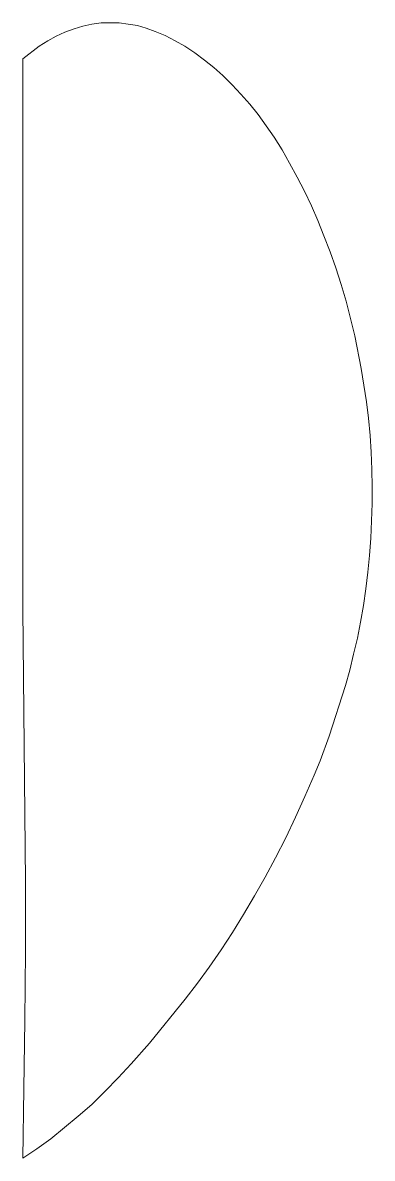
# Model space of a CAD drawing. Header units: millimetres. Extents: x -1200 to 1200, y -590 to 590.
# Drawn here: x -1200 to -1176.8, y 288.9 to 364.3 of the extents above; entities that cross this region are included whole.
import ezdxf

# ---------------------------------------------------------------- set-up
doc = ezdxf.new("R2010")
doc.units = ezdxf.units.MM
doc.header["$MEASUREMENT"] = 0
doc.layers.add('Layer 1', color=7, linetype='Continuous')

msp = doc.modelspace()

# ---------------------------------------------------------------- linework, layer by layer
at = {"layer": 'Layer 1', "color": 250, "lineweight": 20}
msp.add_open_spline([(-1200.0484, 361.9396), (-1200.0484, 361.9396), (-1200.0484, 325.4034), (-1200.0484, 325.4034), (-1200.0484, 325.4034), (-1199.9485, 316.3329), (-1199.9485, 316.3329), (-1199.9485, 316.3329), (-1199.8727, 307.2677), (-1199.8727, 307.2677), (-1199.8727, 307.2677), (-1199.8727, 302.6689), (-1199.8727, 302.6689), (-1199.8727, 302.6689), (-1199.8969, 298.0648), (-1199.8969, 298.0648), (-1199.8969, 298.0648), (-1199.9726, 293.5136), (-1199.9726, 293.5136), (-1199.9726, 293.5136), (-1200.0484, 288.9095), (-1200.0484, 288.9095), (-1200.0484, 288.9095), (-1199.112, 289.5294), (-1199.112, 289.5294), (-1199.112, 289.5294), (-1198.1756, 290.1917), (-1198.1756, 290.1917), (-1198.1756, 290.1917), (-1197.2665, 290.944), (-1197.2665, 290.944), (-1197.2665, 290.944), (-1196.3544, 291.6963), (-1196.3544, 291.6963), (-1196.3544, 291.6963), (-1195.4452, 292.4911), (-1195.4452, 292.4911), (-1195.4452, 292.4911), (-1194.5604, 293.3759), (-1194.5604, 293.3759), (-1194.5604, 293.3759), (-1193.6997, 294.2606), (-1193.6997, 294.2606), (-1193.6997, 294.2606), (-1192.8391, 295.1931), (-1192.8391, 295.1931), (-1192.8391, 295.1931), (-1191.6239, 296.5654), (-1191.6239, 296.5654), (-1191.6239, 296.5654), (-1189.2451, 299.4847), (-1189.2451, 299.4847), (-1189.2451, 299.4847), (-1188.4359, 300.5443), (-1188.4359, 300.5443), (-1188.4359, 300.5443), (-1187.651, 301.604), (-1187.651, 301.604), (-1187.651, 301.604), (-1186.8692, 302.7536), (-1186.8692, 302.7536), (-1186.8692, 302.7536), (-1186.1086, 303.9034), (-1186.1086, 303.9034), (-1186.1086, 303.9034), (-1185.3752, 305.1008), (-1185.3752, 305.1008), (-1185.3752, 305.1008), (-1184.6418, 306.3405), (-1184.6418, 306.3405), (-1184.6418, 306.3405), (-1183.9328, 307.575), (-1183.9328, 307.575), (-1183.9328, 307.575), (-1183.2509, 308.8624), (-1183.2509, 308.8624), (-1183.2509, 308.8624), (-1182.566, 310.187), (-1182.566, 310.187), (-1182.566, 310.187), (-1181.9357, 311.5592), (-1181.9357, 311.5592), (-1181.9357, 311.5592), (-1181.3024, 312.9315), (-1181.3024, 312.9315), (-1181.3024, 312.9315), (-1180.6963, 314.3461), (-1180.6963, 314.3461), (-1180.6963, 314.3461), (-1180.2902, 315.3157), (-1180.2902, 315.3157), (-1180.2902, 315.3157), (-1179.6841, 316.9528), (-1179.6841, 316.9528), (-1179.6841, 316.9528), (-1178.5962, 320.3171), (-1178.5962, 320.3171), (-1178.5962, 320.3171), (-1178.3174, 321.3344), (-1178.3174, 321.3344), (-1178.3174, 321.3344), (-1178.0629, 322.394), (-1178.0629, 322.394), (-1178.0629, 322.394), (-1177.8113, 323.4589), (-1177.8113, 323.4589), (-1177.8113, 323.4589), (-1177.6083, 324.5186), (-1177.6083, 324.5186), (-1177.6083, 324.5186), (-1177.4053, 325.6259), (-1177.4053, 325.6259), (-1177.4053, 325.6259), (-1177.2537, 326.7279), (-1177.2537, 326.7279), (-1177.2537, 326.7279), (-1177.1265, 327.8352), (-1177.1265, 327.8352), (-1177.1265, 327.8352), (-1177.0022, 328.9425), (-1177.0022, 328.9425), (-1177.0022, 328.9425), (-1176.9265, 330.0923), (-1176.9265, 330.0923), (-1176.9265, 330.0923), (-1176.875, 331.242), (-1176.875, 331.242), (-1176.875, 331.242), (-1176.8235, 332.3917), (-1176.8235, 332.3917), (-1176.8235, 332.3917), (-1176.8235, 333.499), (-1176.8235, 333.499), (-1176.8235, 333.499), (-1176.8507, 334.6487), (-1176.8507, 334.6487), (-1176.8507, 334.6487), (-1176.8991, 335.7984), (-1176.8991, 335.7984), (-1176.8991, 335.7984), (-1176.9749, 336.9057), (-1176.9749, 336.9057), (-1176.9749, 336.9057), (-1177.078, 338.0554), (-1177.078, 338.0554), (-1177.078, 338.0554), (-1177.2022, 339.1575), (-1177.2022, 339.1575), (-1177.2022, 339.1575), (-1177.381, 340.2647), (-1177.381, 340.2647), (-1177.381, 340.2647), (-1177.5567, 341.3721), (-1177.5567, 341.3721), (-1177.5567, 341.3721), (-1177.9871, 343.539), (-1177.9871, 343.539), (-1177.9871, 343.539), (-1178.2659, 344.6888), (-1178.2659, 344.6888), (-1178.2659, 344.6888), (-1178.569, 345.8384), (-1178.569, 345.8384), (-1178.569, 345.8384), (-1178.8992, 346.9458), (-1178.8992, 346.9458), (-1178.8992, 346.9458), (-1179.2538, 348.0478), (-1179.2538, 348.0478), (-1179.2538, 348.0478), (-1179.6326, 349.1127), (-1179.6326, 349.1127), (-1179.6326, 349.1127), (-1180.0356, 350.1724), (-1180.0356, 350.1724), (-1180.0356, 350.1724), (-1180.4418, 351.1896), (-1180.4418, 351.1896), (-1180.4418, 351.1896), (-1180.8721, 352.1645), (-1180.8721, 352.1645), (-1180.8721, 352.1645), (-1181.3266, 353.1394), (-1181.3266, 353.1394), (-1181.3266, 353.1394), (-1181.8084, 354.0665), (-1181.8084, 354.0665), (-1181.8084, 354.0665), (-1182.3145, 354.9937), (-1182.3145, 354.9937), (-1182.3145, 354.9937), (-1182.8206, 355.8785), (-1182.8206, 355.8785), (-1182.8206, 355.8785), (-1183.3509, 356.7209), (-1183.3509, 356.7209), (-1183.3509, 356.7209), (-1183.8813, 357.4732), (-1183.8813, 357.4732), (-1183.8813, 357.4732), (-1184.4146, 358.2256), (-1184.4146, 358.2256), (-1184.4146, 358.2256), (-1184.9692, 358.9303), (-1184.9692, 358.9303), (-1184.9692, 358.9303), (-1185.551, 359.5925), (-1185.551, 359.5925), (-1185.551, 359.5925), (-1186.1359, 360.2124), (-1186.1359, 360.2124), (-1186.1359, 360.2124), (-1186.7419, 360.8323), (-1186.7419, 360.8323), (-1186.7419, 360.8323), (-1187.348, 361.3622), (-1187.348, 361.3622), (-1187.348, 361.3622), (-1187.9814, 361.8496), (-1187.9814, 361.8496), (-1187.9814, 361.8496), (-1188.6147, 362.337), (-1188.6147, 362.337), (-1188.6147, 362.337), (-1189.2724, 362.782), (-1189.2724, 362.782), (-1189.2724, 362.782), (-1189.9299, 363.1317), (-1189.9299, 363.1317), (-1189.9299, 363.1317), (-1190.5875, 363.4867), (-1190.5875, 363.4867), (-1190.5875, 363.4867), (-1191.2451, 363.7516), (-1191.2451, 363.7516), (-1191.2451, 363.7516), (-1191.8512, 363.9741), (-1191.8512, 363.9741), (-1191.8512, 363.9741), (-1192.433, 364.149), (-1192.433, 364.149), (-1192.433, 364.149), (-1193.0421, 364.239), (-1193.0421, 364.239), (-1193.0421, 364.239), (-1193.6482, 364.3291), (-1193.6482, 364.3291), (-1193.6482, 364.3291), (-1194.23, 364.3291), (-1194.23, 364.3291), (-1194.23, 364.3291), (-1194.8361, 364.3291), (-1194.8361, 364.3291), (-1194.8361, 364.3291), (-1195.4452, 364.239), (-1195.4452, 364.239), (-1195.4452, 364.239), (-1196.0513, 364.1066), (-1196.0513, 364.1066), (-1196.0513, 364.1066), (-1196.6332, 363.9317), (-1196.6332, 363.9317), (-1196.6332, 363.9317), (-1197.2423, 363.7092), (-1197.2423, 363.7092), (-1197.2423, 363.7092), (-1197.8241, 363.4443), (-1197.8241, 363.4443), (-1197.8241, 363.4443), (-1198.3787, 363.1317), (-1198.3787, 363.1317), (-1198.3787, 363.1317), (-1198.9605, 362.782), (-1198.9605, 362.782), (-1198.9605, 362.782), (-1200.0484, 361.9396), (-1200.0484, 361.9396)], degree=3, knots=[0, 0, 0, 0, 0.0108696, 0.0108696, 0.0108696, 0.0217391, 0.0217391, 0.0217391, 0.0326087, 0.0326087, 0.0326087, 0.0434783, 0.0434783, 0.0434783, 0.0543478, 0.0543478, 0.0543478, 0.0652174, 0.0652174, 0.0652174, 0.076087, 0.076087, 0.076087, 0.0869565, 0.0869565, 0.0869565, 0.0978261, 0.0978261, 0.0978261, 0.1086957, 0.1086957, 0.1086957, 0.1195652, 0.1195652, 0.1195652, 0.1304348, 0.1304348, 0.1304348, 0.1413043, 0.1413043, 0.1413043, 0.1521739, 0.1521739, 0.1521739, 0.1630435, 0.1630435, 0.1630435, 0.173913, 0.173913, 0.173913, 0.1847826, 0.1847826, 0.1847826, 0.1956522, 0.1956522, 0.1956522, 0.2065217, 0.2065217, 0.2065217, 0.2173913, 0.2173913, 0.2173913, 0.2282609, 0.2282609, 0.2282609, 0.2391304, 0.2391304, 0.2391304, 0.25, 0.25, 0.25, 0.2608696, 0.2608696, 0.2608696, 0.2717391, 0.2717391, 0.2717391, 0.2826087, 0.2826087, 0.2826087, 0.2934783, 0.2934783, 0.2934783, 0.3043478, 0.3043478, 0.3043478, 0.3152174, 0.3152174, 0.3152174, 0.326087, 0.326087, 0.326087, 0.3369565, 0.3369565, 0.3369565, 0.3478261, 0.3478261, 0.3478261, 0.3586957, 0.3586957, 0.3586957, 0.3695652, 0.3695652, 0.3695652, 0.3804348, 0.3804348, 0.3804348, 0.3913043, 0.3913043, 0.3913043, 0.4021739, 0.4021739, 0.4021739, 0.4130435, 0.4130435, 0.4130435, 0.423913, 0.423913, 0.423913, 0.4347826, 0.4347826, 0.4347826, 0.4456522, 0.4456522, 0.4456522, 0.4565217, 0.4565217, 0.4565217, 0.4673913, 0.4673913, 0.4673913, 0.4782609, 0.4782609, 0.4782609, 0.4891304, 0.4891304, 0.4891304, 0.5, 0.5, 0.5, 0.5108696, 0.5108696, 0.5108696, 0.5217391, 0.5217391, 0.5217391, 0.5326087, 0.5326087, 0.5326087, 0.5434783, 0.5434783, 0.5434783, 0.5543478, 0.5543478, 0.5543478, 0.5652174, 0.5652174, 0.5652174, 0.576087, 0.576087, 0.576087, 0.5869565, 0.5869565, 0.5869565, 0.5978261, 0.5978261, 0.5978261, 0.6086957, 0.6086957, 0.6086957, 0.6195652, 0.6195652, 0.6195652, 0.6304348, 0.6304348, 0.6304348, 0.6413043, 0.6413043, 0.6413043, 0.6521739, 0.6521739, 0.6521739, 0.6630435, 0.6630435, 0.6630435, 0.673913, 0.673913, 0.673913, 0.6847826, 0.6847826, 0.6847826, 0.6956522, 0.6956522, 0.6956522, 0.7065217, 0.7065217, 0.7065217, 0.7173913, 0.7173913, 0.7173913, 0.7282609, 0.7282609, 0.7282609, 0.7391304, 0.7391304, 0.7391304, 0.75, 0.75, 0.75, 0.7608696, 0.7608696, 0.7608696, 0.7717391, 0.7717391, 0.7717391, 0.7826087, 0.7826087, 0.7826087, 0.7934783, 0.7934783, 0.7934783, 0.8043478, 0.8043478, 0.8043478, 0.8152174, 0.8152174, 0.8152174, 0.826087, 0.826087, 0.826087, 0.8369565, 0.8369565, 0.8369565, 0.8478261, 0.8478261, 0.8478261, 0.8586957, 0.8586957, 0.8586957, 0.8695652, 0.8695652, 0.8695652, 0.8804348, 0.8804348, 0.8804348, 0.8913043, 0.8913043, 0.8913043, 0.9021739, 0.9021739, 0.9021739, 0.9130435, 0.9130435, 0.9130435, 0.923913, 0.923913, 0.923913, 0.9347826, 0.9347826, 0.9347826, 0.9456522, 0.9456522, 0.9456522, 0.9565217, 0.9565217, 0.9565217, 0.9673913, 0.9673913, 0.9673913, 0.9782609, 0.9782609, 0.9782609, 0.9891304, 0.9891304, 0.9891304, 1, 1, 1, 1], dxfattribs=at)

doc.saveas('drawing.dxf')
